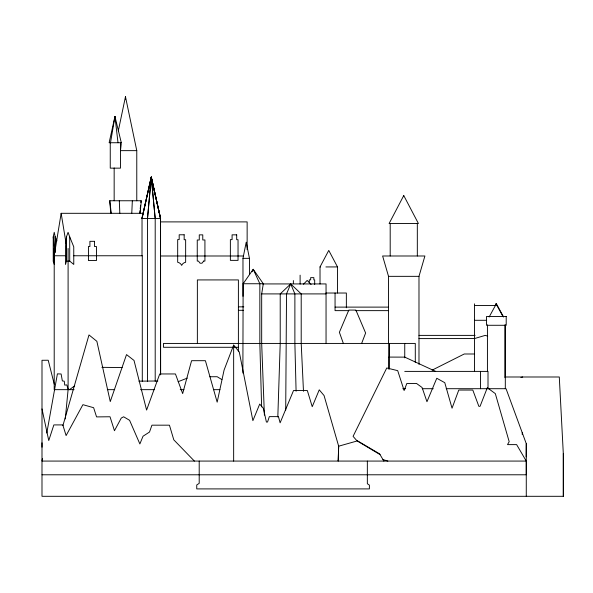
<?xml version="1.0" encoding="UTF-8"?>
<svg xmlns="http://www.w3.org/2000/svg" width="593" height="593" viewBox="0 0 593 593"><rect width="100%" height="100%" fill="white"/><g stroke="black" fill="none" stroke-linecap="round" stroke-linejoin="round"><path stroke-width="0.89" d="M505.177 376.992L559.288 376.992L563.35 454.512L563.35 496.304L41.992 496.304L41.999 360.285L48.226 360.233L54.237 384.138M41.999 447.189L41.999 442.823M55.179 236.733L55.193 252.107L55.179 236.733L54.222 232.315L53.237 236.881L53.237 261.113L54.245 264.441L54.237 246.821L53.237 236.881M69.715 236.881L73.754 246.821L73.769 264.441L69.715 261.113L69.715 236.881L68.076 232.315L66.483 236.733L65.475 246.688L65.475 264.456L66.483 261.12L66.483 236.733M446.203 388.704L506.044 388.704L526.273 443.69L526.273 474.785L41.992 474.785M389.015 369.298L389.09 343.429L389.09 357.127M522.225 434.55L522.24 432.727M526.169 456.84L526.273 443.69M242.878 373.071L243.13 283.743L253.218 269.289L263.307 283.743L261.676 293.906L261.676 343.429L264.396 415.122M285.707 410.126L286.53 293.906L290.711 283.928L301.207 293.906L301.207 343.429L303.483 391.284M277.82 416.961L280.215 343.429L280.215 293.906L290.711 283.928L294.884 293.906L294.884 343.429L296.092 391.224M131.772 213.332L132.343 200.76M147.501 381.336L147.501 218.52L151.267 177.107L160.621 218.52L141.942 218.52L151.267 177.107L160.562 218.52L160.599 374.858L160.533 218.52L151.267 177.107L141.912 218.52M147.501 218.52L151.267 177.107L160.303 217.624M65.282 418.962L68.099 389.66L68.099 248.46M139.763 213.332L140.037 210.634M140.222 208.84L140.585 205.252M140.86 202.554L141.045 200.76M140.03 213.332L141.342 200.76L109.594 200.76L110.906 213.332M121.268 143.617L120.475 150.644L136.775 150.644L136.775 200.76M143.269 213.31L61.153 213.31L54.208 255.761L65.319 255.761M42.466 458.359L41.999 461.072L526.273 461.072L526.273 496.304M46.795 433.053L57.402 373.864L61.109 373.99L62.361 380.921L64.266 381.195L64.711 385.109L66.772 384.901L68.099 388.986M110.491 142.735L114.953 116.524L121.298 142.735M242.974 296.344L242.974 258.348L246.214 242.189L249.445 258.348L249.445 274.633M118.311 130.86L125.471 96.696L136.775 150.644M118.007 142.735L114.953 116.524L109.134 142.735L121.372 142.735M62.895 425.655L88.987 334.934L96.867 341.316L110.261 401.587L126.517 354.599L134.018 360.44L146.597 410.082L159.739 373.953L175.446 373.953L182.659 393.596L191.576 360.692L205.408 360.692L217.164 402.18L224.08 370.069L233.649 345.096L239.261 351.916L252.885 420.659L259.712 404.07L263.366 408.362L266.405 422.038L267.539 422.038L269.341 416.627L278.443 416.627L280.126 422.816L293.535 390.498L307.322 390.498L312.229 406.694L319.249 389.831L324.067 395.568L338.662 446.188L338.203 461.072L338.67 446.188L357.208 440.955L380.031 454.601M418.984 364.384L418.984 276.345L424.899 255.991L382.618 255.991L388.526 276.345L388.526 343.429M361.634 343.429L365.622 333.021L355.882 310.08L348.803 310.08L339.381 332.295L343.362 343.429M252.114 271.698L253.218 269.289L259.845 283.743L259.845 343.429L261.617 406.85M320.02 284.017L320.02 266.932L328.759 250.416L337.506 266.932L337.506 293.016M489.136 317.025L496.371 303.735L503.613 317.025M303.475 284.217L307.167 280.437L311.088 284.447M69.477 389.66L74.696 385.843M432.104 370.151L464.252 353.991L474.504 353.991M178.13 381.692L187.321 378.112M474.504 338.559L485.23 335.386L487.705 336.112M520.943 377.459L522.685 376.992M138.881 381.166L157.879 380.98M209.863 376.748L217.179 376.725L221.893 379.602M69.715 261.113L66.483 261.12L66.475 236.785M160.762 221.893L247.14 221.893L247.14 249.66M73.643 255.761L142.29 255.761L142.29 381.351M160.473 255.991L243.449 255.991M242.974 258.348L249.445 258.348M320.02 266.932L320.561 266.932M325.905 266.932L337.506 266.932M388.526 276.345L418.984 276.345M243.13 283.743L263.307 283.743M262.684 283.928L326.046 283.928L326.046 343.429M325.898 293.024L346.364 293.024L346.364 307.789M261.676 293.906L326.046 293.906M474.504 305.551L495.963 305.551M238.393 306.848L243.782 306.848M335.06 307.115L388.526 307.115M238.393 310.302L243.501 310.302M348.892 310.636L335.06 310.636L335.06 293.024M355.34 310.636L388.526 310.636M474.504 320.294L486.127 320.294M418.984 335.386L475.112 335.386M418.984 338.603L474.637 338.559M238.393 347.29L163.483 347.29L163.483 343.429L415.293 343.429L415.293 362.375M404.745 357.127L388.964 357.09L388.964 368.831M404.745 371.396L488.009 371.396L488.009 388.704M402.81 388.704L405.582 388.704M422.201 388.704L433.275 388.704M74.088 389.66L54.208 389.66L54.208 248.46L54.845 248.46L54.845 251.869M107.318 389.66L114.701 389.66M140.548 389.66L154.395 389.66M180.242 389.66L183.934 389.66M213.398 389.66L219.936 389.66M53.237 261.113L54.534 261.12M101.9 367.334L122.158 367.578M382.967 459.56L387.852 461.072M404.663 357.09L435.662 371.396M194.378 461.072L173.793 439.828L169.442 425.174L151.934 425.174L149.51 432.038L143.039 436.211L139.866 443.935L129.593 420.311L123.626 416.783L121.261 418.065L114.456 430.726L110.024 416.76L96.57 416.909L93.627 407.702L82.901 404.671L66.105 435.581L62.814 424.914L53.852 424.914L48.752 440.547L41.999 408.918M383.856 461.072L379.587 453.845L356.475 440.243L353.08 436.344L386.747 367.979L397.703 370.655L404.122 390.55L406.85 383.441L416.508 383.441L422.097 387.525L426.96 401.72L436.782 378.26L444.78 382.693L452.044 408.206L458.774 390.053L472.799 390.053L478.862 406.331L480.056 406.331L487.313 387.74L495.318 393.619L509.187 441.689L507.519 444.617L516.629 444.617L526.273 461.072M496 303.749L502.82 316.262M55.208 236.785L56.891 240.914M61.153 213.31L66.171 243.975M109.89 200.76L111.18 213.332M155.203 381.336L155.203 218.52L151.267 177.107L142.031 218.52L142.009 255.857M155.181 218.52L151.267 177.107L151.608 180.791M119.312 200.76L119.823 213.332M114.953 116.524L115.012 118.333M563.298 453.586L563.298 496.304M505.31 324.875L505.31 388.704M504.947 324.897L504.947 377.682M495.963 303.838L495.963 305.632M487.431 324.875L487.431 371.396M480.538 371.396L480.538 388.704M474.504 303.838L474.504 371.396M417.324 223.398L417.324 255.991M404.745 343.429L404.745 357.861M390.194 223.398L390.194 255.991M367.349 461.072L367.349 483.732L369.395 485.104L369.395 488.906L196.743 488.906L196.743 484.955L199.204 483.354L199.204 461.072M314.683 284.462L314.683 279.881L313.853 279.881L313.853 277.635L310.665 277.635L310.665 279.866L309.287 279.866L309.287 282.609M300.11 275.174L300.11 284.106M293.372 280.571L293.372 283.239M238.393 351.753L238.393 279.926L197.365 279.926L197.365 343.429M233.649 345.096L233.649 461.072M125.471 96.696L125.471 99.439M120.475 142.735L120.475 168.145L110.254 168.145L110.254 142.735M114.16 167.96L114.16 200.76M403.759 195.549L389.104 223.531L418.413 223.531L403.759 195.549M203.696 261.061L202.02 263.203L200.071 263.203L198.425 261.061L197.254 261.061L197.254 239.995L199.27 239.995L199.27 234.865L202.769 234.865L202.769 239.965L204.926 239.965L204.926 261.061L203.696 261.061M184.164 234.784L179.182 234.784L179.182 239.579L177.678 239.579L177.678 262.291A5.522 5.522 0 0 1 181.68 265.397A5.211 5.211 0 0 1 185.646 262.291L185.646 239.713L184.164 239.713L184.164 234.784M236.696 234.843L232.085 234.843L232.085 239.631L230.373 239.631L230.373 260.371L238.038 260.371L238.038 239.698L236.696 239.698L236.696 234.843M94.495 241.321L89.914 241.321L89.914 246.503L88.439 246.503L88.439 260.542L96.444 260.542L96.444 246.518L94.495 246.518L94.495 241.321M506.207 316.454L486.534 316.454L486.534 325.283L506.207 325.283L506.207 316.454"/></g></svg>
